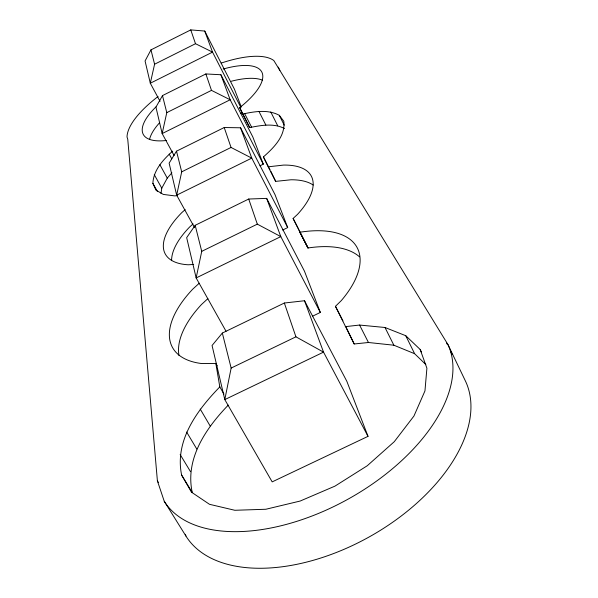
<?xml version="1.0" encoding="UTF-8"?>
<svg xmlns="http://www.w3.org/2000/svg" width="598" height="598" viewBox="0 0 598 598"><rect width="100%" height="100%" fill="white"/><g stroke="black" fill="none" stroke-linecap="round" stroke-linejoin="round"><path stroke-width="0.9" d="M160.989 193.453L161.774 188.176L167.268 178.122L171.873 172.792M177.412 195.606L174.743 195.89L163.336 194.425L155.921 190.112L152.879 183.347C153.469 170.041 163.261 159.576 172.658 151.13M222.329 333.064L231.149 368.062L224.796 399.599L272.18 481.876L368.017 436.353L346.862 381.36L304.524 300.742L284.342 303.022L222.329 333.064L212.058 345.495L224.796 399.599L323.54 352.132L304.524 300.742M312.836 316.058L320.334 312.433L304.464 271.178L266.656 198.386L248.716 199.029L195.18 225.311L201.735 251.347L196.151 277.935L226.051 331.27M282.682 230.036L287.69 227.584L275.02 194.656L240.538 127.785L224.22 127.531L176.5 151.182L181.702 171.843L176.664 195.157L194.582 227.674M259.958 165.818L263.292 164.173L252.79 136.882L220.909 74.743L205.862 73.95L162.492 95.59L166.782 112.633L162.163 133.571L174.108 155.525M241.308 107.042L234.409 89.117L204.74 31.051L190.769 29.9L150.973 49.873L154.583 64.218L150.307 83.234L160.062 101.324M199.246 283.228L192.795 289.096A104.964 50.322 -28.4 0 0 201.055 363.464L215.848 363.494L219.817 386.906C197.168 410.116 174.437 440.726 181.635 475.089L192.25 492.483C184.879 458.771 205.981 428.175 228.279 405.108M150.973 49.873L145.067 60.974L150.307 83.234L212.537 52.116L204.74 31.051M162.492 95.59L155.936 107.132L162.163 133.571L230.17 99.769L220.909 74.743M176.5 151.182L169.129 163.149L176.664 195.157L251.758 158.119L240.538 127.785M195.18 225.311L186.666 237.638L196.151 277.935L280.798 236.614L266.656 198.386M425.843 364.556L414.623 353.702L393.865 345.21L368.458 342.497L354.188 343.977L335.463 306.318L341.309 300.592A104.964 50.322 -28.4 0 0 300.009 232.226L293.102 218.457L297.527 214.361A82.741 35.402 -28 0 0 283.564 165.085L268.203 166.812L263.426 156.915C273.622 147.848 285.65 136.082 283.803 121.274L279.296 115.302C268.016 109.24 254.696 111.43 242.758 114.046L239.678 107.647A66.976 23.95 -27.8 0 0 262.066 72.597A66.976 23.95 -27.8 0 0 223.114 69.054M207.88 298.626L201.489 304.509A104.336 51.189 -28.4 0 0 178.989 355.496M193.079 223.936L189.82 226.829A82.3 36.059 -28 0 0 171.604 260.668M185.201 209.629L181.904 212.514A82.741 35.402 -28 0 0 188.318 264.779L193.655 264.458M154.583 64.218L195.501 43.714L212.537 52.116L240.755 107.229M166.782 112.633L211.49 90.373L230.17 99.769L263.292 164.173M240.77 113.411L242.444 112.581M181.702 171.843L231.045 147.452L251.758 158.119L287.69 227.584M201.735 251.347L257.319 224.145L280.798 236.614L320.334 312.433M231.149 368.062L295.928 336.824L323.54 352.132L368.017 436.353M242.758 114.046L249.702 127.591C261.042 125.318 273.794 122.934 284.551 128.555M299.77 232.286L308.097 247.968A104.336 51.189 -28.4 0 1 359.51 256.834M345.263 326.65L359.577 325.05L385.007 327.495L405.736 335.695L420.162 349.464L421.388 351.953M268.203 166.812L275.671 181.373L291.017 179.774A82.3 36.059 -28 0 1 313.158 185.021M221.223 63.074A84.146 30.102 -27.8 0 1 273.824 60.548L447.902 344.478L465.536 381.24A159.89 92.69 -29.2 0 1 368.615 537.258A159.89 92.69 -29.2 0 1 185.926 536.04L164.248 501.281L157.401 480.882L127.755 139.282L127.023 136.994A84.146 30.102 -27.8 0 1 158.044 96.517M157.401 480.882L158.365 482.437M180.155 454.54L190.553 471.71M186.621 432.04L196.787 449.038M200.21 409.047L210.122 425.925M181.635 475.089L191.472 492.169L209.502 504.308L234.835 510.281L265.841 509.257L300.166 501.042L334.962 486.129L367.247 465.752L394.284 441.683L413.951 416.021L424.961 390.898L426.905 368.211L420.162 349.464M219.817 386.906L223.966 394.112M215.848 363.494L217.194 365.856M152.879 183.347L157.349 191.36M154.277 174.661L161.774 188.176M159.868 164.689L167.268 178.122M169.189 154.09L171.761 158.806M335.463 306.318L342.96 320.887M263.426 156.915L269.982 169.69M293.102 218.457L298.133 228.249M298.97 229.879L307.858 248.028M300.009 232.226L308.097 247.968M244.597 113.508L251.541 127.06M239.678 107.647L249.702 127.591M359.577 325.05L368.458 342.497M258.934 111.378L265.856 125.049M270.774 111.961L277.711 125.767M279.296 115.302L284.214 125.146M385.007 327.495L393.865 345.21M405.736 335.695L414.623 353.702M278.234 67.103L279.857 70.392M270.804 171.282L275.671 181.373M346.205 327.45L354.188 343.977M446.474 342.691L447.274 344.358M450.481 351.033L452.081 354.367M185.32 534.298L185.926 536.04M190.769 29.9L195.501 43.714M205.862 73.95L211.49 90.373M224.22 127.531L231.045 147.452M248.716 199.029L257.319 224.145M284.342 303.022L295.928 336.824M447.902 344.478A162.14 89.992 -29.1 0 1 347.759 499.315A162.14 89.992 -29.1 0 1 164.248 501.281M166.446 140.478A66.976 23.95 -27.8 0 1 155.951 106.907M149.56 139.439A66.677 24.436 -27.7 0 1 159.494 122.844M231.247 81.268A66.677 24.436 -27.7 0 1 262.604 80.214"/></g></svg>
